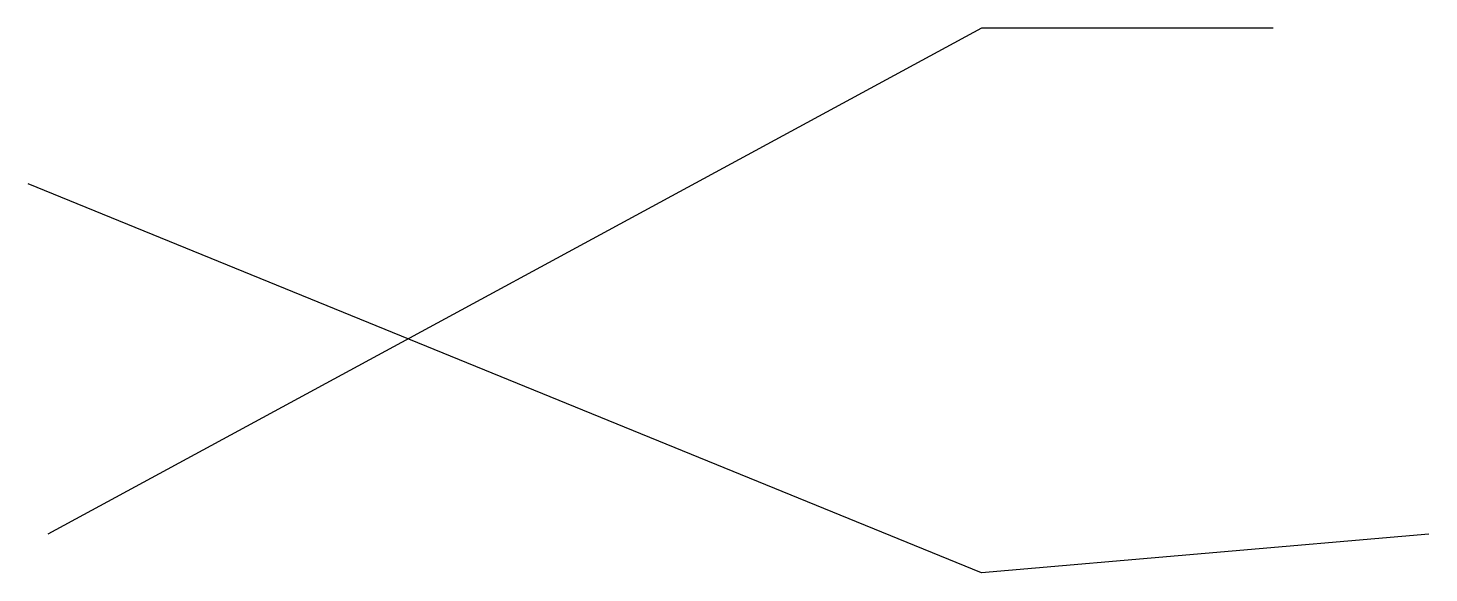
# Model space of a CAD drawing. Header units: millimetres. Extents: x 16 to 160, y 44 to 100.
import ezdxf

# ---------------------------------------------------------------- set-up
doc = ezdxf.new("R2010")
doc.units = ezdxf.units.MM
doc.layers.add('2', color=2, linetype='Continuous')
doc.layers.add('4', color=66, linetype='Continuous')

msp = doc.modelspace()

# ---------------------------------------------------------------- linework, layer by layer
at = {"layer": '2'}
msp.add_polyline3d([(160, 48, 0), (114, 44, 56), (16, 84, 96)], dxfattribs=at)
at = {"layer": '4'}
msp.add_polyline3d([(144, 100, 96), (114, 100, 0), (18.03, 48, 0)], dxfattribs=at)

doc.saveas('drawing.dxf')
